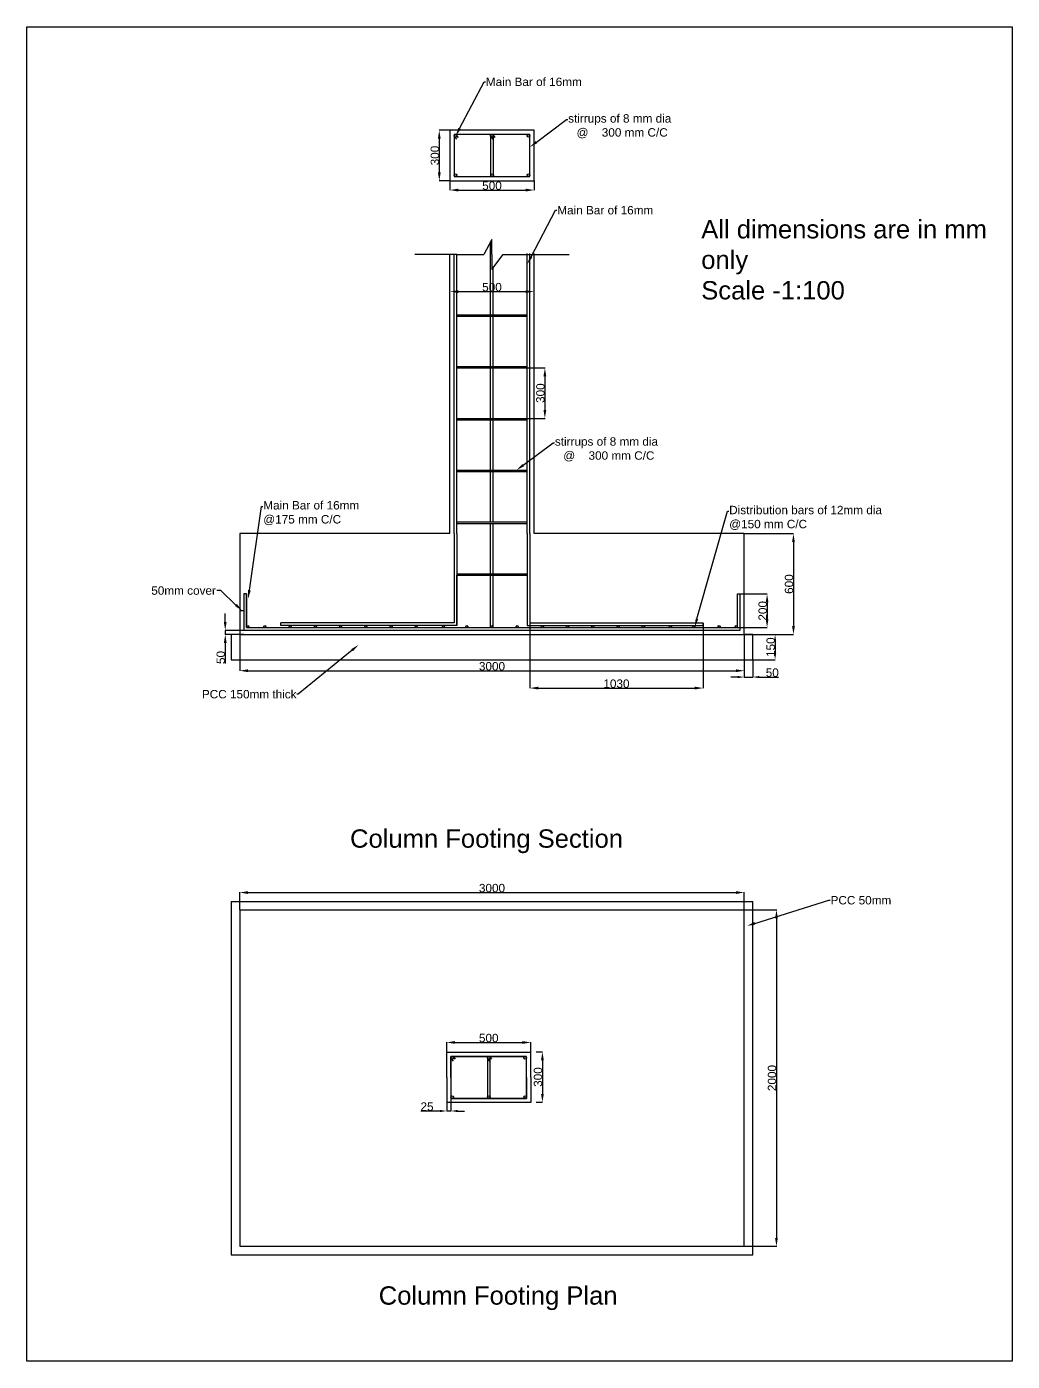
# Model space of a CAD drawing. Header units: millimetres. Extents: x 6235 to 48037, y -18077 to 8615.
# Drawn here: x 6235 to 12095, y 682 to 8615 of the extents above; entities that cross this region are included whole.
import ezdxf
from ezdxf import colors
from ezdxf.entities.mleader import LeaderData, LeaderLine
from ezdxf.math import Vec2, Vec3

# ---------------------------------------------------------------- set-up
doc = ezdxf.new("R2010")
doc.units = ezdxf.units.MM
doc.header["$LTSCALE"] = 0.25
doc.styles.get("Standard").update_dxf_attribs({"font": 'arial.ttf'})
doc.dimstyles.new('ISO-25', dxfattribs={"dimtxt": 2.5, "dimasz": 2.5, "dimexe": 1.25, "dimexo": 0.625, "dimtad": 1, "dimtxsty": 'Standard', "dimcen": 2.5, "dimadec": 0, "dimazin": 0, "dimtfac": 1, "dimtmove": 0, "dimatfit": 3, "dimfxl": 1, "dimarcsym": 0})

# ---------------------------------------------------------------- blocks, each defined once
blk = doc.blocks.new('*D1')
at = {"color": 0, "lineweight": -2, "transparency": 16777216}
for p, q in [((7501.8, 5001.5), (7501.8, 4785.8)), ((10501.8, 5001.5), (10501.8, 4785.8)), ((7551.8, 4787), (10451.8, 4787))]:
    blk.add_line(p, q, dxfattribs=at)
at = {"color": 0, "transparency": 16777216}
for points in [[(7551.8, 4795.4), (7551.8, 4778.7), (7501.8, 4787)], [(10451.8, 4795.4), (10451.8, 4778.7), (10501.8, 4787)]]:
    blk.add_solid(points, dxfattribs=at)
at = {"layer": 'Defpoints', "color": 0, "transparency": 16777216}
for p in [(7501.8, 5002.1), (10501.8, 5002.1), (10501.8, 4787)]:
    blk.add_point(p, dxfattribs=at)
at = {"color": 0, "transparency": 16777216, "insert": (9001.8, 4813.2), "char_height": 50, "attachment_point": 5}
blk.add_mtext('3000', dxfattribs=at)
blk = doc.blocks.new('*D2')
at = {"color": 0, "lineweight": -2, "transparency": 16777216}
for p, q in [((10502.4, 5602.1), (10795.4, 5602.1)), ((10794.2, 5552.1), (10794.2, 5052.1)), ((10502.4, 5002.1), (10795.4, 5002.1))]:
    blk.add_line(p, q, dxfattribs=at)
at = {"color": 0, "transparency": 16777216}
for points in [[(10785.9, 5552.1), (10802.5, 5552.1), (10794.2, 5602.1)], [(10785.9, 5052.1), (10802.5, 5052.1), (10794.2, 5002.1)]]:
    blk.add_solid(points, dxfattribs=at)
at = {"layer": 'Defpoints', "color": 0, "transparency": 16777216}
for p in [(10501.8, 5602.1), (10501.8, 5002.1), (10794.2, 5002.1)]:
    blk.add_point(p, dxfattribs=at)
at = {"color": 0, "transparency": 16777216, "insert": (10768, 5302.1), "char_height": 50, "attachment_point": 5, "rotation": 90}
blk.add_mtext('600', dxfattribs=at)
blk = doc.blocks.new('*D3')
at = {"color": 0, "lineweight": -2, "transparency": 16777216}
for p, q in [((9226.8, 5070.5), (9226.8, 4682.5)), ((10256.8, 5070.5), (10256.8, 4682.5)), ((9276.8, 4683.8), (10206.8, 4683.8))]:
    blk.add_line(p, q, dxfattribs=at)
at = {"color": 0, "transparency": 16777216}
for points in [[(9276.8, 4692.1), (9276.8, 4675.5), (9226.8, 4683.8)], [(10206.8, 4692.1), (10206.8, 4675.5), (10256.8, 4683.8)]]:
    blk.add_solid(points, dxfattribs=at)
at = {"layer": 'Defpoints', "color": 0, "transparency": 16777216}
for p in [(9226.8, 5071.1), (10256.8, 5071.1), (10256.8, 4683.8)]:
    blk.add_point(p, dxfattribs=at)
at = {"color": 0, "transparency": 16777216, "insert": (9741.8, 4710), "char_height": 50, "attachment_point": 5}
blk.add_mtext('1030', dxfattribs=at)
blk = doc.blocks.new('*D4')
at = {"color": 0, "lineweight": -2, "transparency": 16777216}
for p, q in [((10461.4, 5243.1), (10638.7, 5243.1)), ((10637.4, 5193.1), (10637.4, 5093.1)), ((10461.4, 5043.1), (10638.7, 5043.1))]:
    blk.add_line(p, q, dxfattribs=at)
at = {"color": 0, "transparency": 16777216}
for points in [[(10629.1, 5193.1), (10645.7, 5193.1), (10637.4, 5243.1)], [(10629.1, 5093.1), (10645.7, 5093.1), (10637.4, 5043.1)]]:
    blk.add_solid(points, dxfattribs=at)
at = {"layer": 'Defpoints', "color": 0, "transparency": 16777216}
for p in [(10460.8, 5243.1), (10460.8, 5043.1), (10637.4, 5043.1)]:
    blk.add_point(p, dxfattribs=at)
at = {"color": 0, "transparency": 16777216, "insert": (10611.3, 5143.1), "char_height": 50, "attachment_point": 5, "rotation": 90}
blk.add_mtext('200', dxfattribs=at)
blk = doc.blocks.new('*D5')
at = {"color": 0, "lineweight": -2, "transparency": 16777216}
for p, q in [((9211.4, 6587.1), (9317.5, 6587.1)), ((9316.3, 6537.1), (9316.3, 6337.1)), ((9211.4, 6287.1), (9317.5, 6287.1))]:
    blk.add_line(p, q, dxfattribs=at)
at = {"color": 0, "transparency": 16777216}
for points in [[(9307.9, 6537.1), (9324.6, 6537.1), (9316.3, 6587.1)], [(9307.9, 6337.1), (9324.6, 6337.1), (9316.3, 6287.1)]]:
    blk.add_solid(points, dxfattribs=at)
at = {"layer": 'Defpoints', "color": 0, "transparency": 16777216}
for p in [(9210.8, 6587.1), (9210.8, 6287.1), (9316.3, 6287.1)]:
    blk.add_point(p, dxfattribs=at)
at = {"color": 0, "transparency": 16777216, "insert": (9290.1, 6437.1), "char_height": 50, "attachment_point": 5, "rotation": 90}
blk.add_mtext('300', dxfattribs=at)
blk = doc.blocks.new('*D6')
at = {"color": 0, "lineweight": -2, "transparency": 16777216}
for p, q in [((8751.8, 7041.3), (8751.8, 7041.9)), ((8801.8, 7040.6), (9201.8, 7040.6)), ((9251.8, 7041.3), (9251.8, 7041.9))]:
    blk.add_line(p, q, dxfattribs=at)
at = {"color": 0, "transparency": 16777216}
for points in [[(8801.8, 7049), (8801.8, 7032.3), (8751.8, 7040.6)], [(9201.8, 7049), (9201.8, 7032.3), (9251.8, 7040.6)]]:
    blk.add_solid(points, dxfattribs=at)
at = {"layer": 'Defpoints', "color": 0, "transparency": 16777216}
for p in [(8751.8, 7040.6), (9251.8, 7040.6), (9251.8, 7040.6)]:
    blk.add_point(p, dxfattribs=at)
at = {"color": 0, "transparency": 16777216, "insert": (9001.8, 7066.8), "char_height": 50, "attachment_point": 5}
blk.add_mtext('500', dxfattribs=at)
blk = doc.blocks.new('*D7')
at = {"color": 0, "lineweight": -2, "transparency": 16777216}
for p, q in [((9264.4, 2521.7), (9302.9, 2521.7)), ((9301.6, 2471.7), (9301.6, 2271.7)), ((9264.4, 2221.7), (9302.9, 2221.7))]:
    blk.add_line(p, q, dxfattribs=at)
at = {"color": 0, "transparency": 16777216}
for points in [[(9293.3, 2471.7), (9309.9, 2471.7), (9301.6, 2521.7)], [(9293.3, 2271.7), (9309.9, 2271.7), (9301.6, 2221.7)]]:
    blk.add_solid(points, dxfattribs=at)
at = {"layer": 'Defpoints', "color": 0, "transparency": 16777216}
for p in [(9263.8, 2521.7), (9263.8, 2221.7), (9301.6, 2221.7)]:
    blk.add_point(p, dxfattribs=at)
at = {"color": 0, "transparency": 16777216, "insert": (9275.4, 2371.7), "char_height": 50, "attachment_point": 5, "rotation": 90}
blk.add_mtext('300', dxfattribs=at)
blk = doc.blocks.new('*D8')
at = {"color": 0, "lineweight": -2, "transparency": 16777216}
for p, q in [((8732.5, 2520.2), (8732.5, 2578.5)), ((8782.5, 2577.3), (9182.5, 2577.3)), ((9232.5, 2520.2), (9232.5, 2578.5))]:
    blk.add_line(p, q, dxfattribs=at)
at = {"color": 0, "transparency": 16777216}
for points in [[(8782.5, 2585.6), (8782.5, 2568.9), (8732.5, 2577.3)], [(9182.5, 2585.6), (9182.5, 2568.9), (9232.5, 2577.3)]]:
    blk.add_solid(points, dxfattribs=at)
at = {"layer": 'Defpoints', "color": 0, "transparency": 16777216}
for p in [(9232.5, 2577.3), (8732.5, 2519.6), (9232.5, 2519.6)]:
    blk.add_point(p, dxfattribs=at)
at = {"color": 0, "transparency": 16777216, "insert": (8982.5, 2603.4), "char_height": 50, "attachment_point": 5}
blk.add_mtext('500', dxfattribs=at)
blk = doc.blocks.new('*D9')
at = {"color": 0, "lineweight": -2, "transparency": 16777216}
for p, q in [((10502.4, 3365.8), (10694.4, 3365.8)), ((10693.1, 3315.8), (10693.1, 1415.8)), ((10502.4, 1365.8), (10694.4, 1365.8))]:
    blk.add_line(p, q, dxfattribs=at)
at = {"color": 0, "transparency": 16777216}
for points in [[(10684.8, 3315.8), (10701.5, 3315.8), (10693.1, 3365.8)], [(10684.8, 1415.8), (10701.5, 1415.8), (10693.1, 1365.8)]]:
    blk.add_solid(points, dxfattribs=at)
at = {"layer": 'Defpoints', "color": 0, "transparency": 16777216}
for p in [(10501.8, 3365.8), (10501.8, 1365.8), (10693.1, 1365.8)]:
    blk.add_point(p, dxfattribs=at)
at = {"color": 0, "transparency": 16777216, "insert": (10667, 2365.8), "char_height": 50, "attachment_point": 5, "rotation": 90}
blk.add_mtext('2000', dxfattribs=at)
blk = doc.blocks.new('*D23')
at = {"color": 0, "lineweight": -2, "transparency": 16777216}
for p, q in [((7501.8, 3366.4), (7501.8, 3469.7)), ((7551.8, 3468.5), (10451.8, 3468.5)), ((10501.8, 3366.4), (10501.8, 3469.7))]:
    blk.add_line(p, q, dxfattribs=at)
at = {"color": 0, "transparency": 16777216}
for points in [[(7551.8, 3476.8), (7551.8, 3460.1), (7501.8, 3468.5)], [(10451.8, 3476.8), (10451.8, 3460.1), (10501.8, 3468.5)]]:
    blk.add_solid(points, dxfattribs=at)
at = {"layer": 'Defpoints', "color": 0, "transparency": 16777216}
for p in [(10501.8, 3468.5), (7501.8, 3365.8), (10501.8, 3365.8)]:
    blk.add_point(p, dxfattribs=at)
at = {"color": 0, "transparency": 16777216, "insert": (9001.8, 3494.6), "char_height": 50, "attachment_point": 5}
blk.add_mtext('3000', dxfattribs=at)
blk = doc.blocks.new('*D42')
at = {"color": 0, "lineweight": -2, "transparency": 16777216}
for p, q in [((8751.8, 7698.8), (8751.8, 7642.9)), ((9251.8, 7698.8), (9251.8, 7642.9)), ((8801.8, 7644.1), (9201.8, 7644.1))]:
    blk.add_line(p, q, dxfattribs=at)
at = {"color": 0, "transparency": 16777216}
for points in [[(8801.8, 7652.5), (8801.8, 7635.8), (8751.8, 7644.1)], [(9201.8, 7652.5), (9201.8, 7635.8), (9251.8, 7644.1)]]:
    blk.add_solid(points, dxfattribs=at)
at = {"layer": 'Defpoints', "color": 0, "transparency": 16777216}
for p in [(8751.8, 7699.4), (9251.8, 7699.4), (9251.8, 7644.1)]:
    blk.add_point(p, dxfattribs=at)
at = {"color": 0, "transparency": 16777216, "insert": (9001.8, 7670.3), "char_height": 50, "attachment_point": 5}
blk.add_mtext('500', dxfattribs=at)
blk = doc.blocks.new('*D43')
at = {"color": 0, "lineweight": -2, "transparency": 16777216}
for p, q in [((8751.1, 7999.4), (8687.3, 7999.4)), ((8688.5, 7949.4), (8688.5, 7749.4)), ((8751.1, 7699.4), (8687.3, 7699.4))]:
    blk.add_line(p, q, dxfattribs=at)
at = {"color": 0, "transparency": 16777216}
for points in [[(8680.2, 7949.4), (8696.8, 7949.4), (8688.5, 7999.4)], [(8680.2, 7749.4), (8696.8, 7749.4), (8688.5, 7699.4)]]:
    blk.add_solid(points, dxfattribs=at)
at = {"layer": 'Defpoints', "color": 0, "transparency": 16777216}
for p in [(8751.8, 7999.4), (8688.5, 7699.4), (8751.8, 7699.4)]:
    blk.add_point(p, dxfattribs=at)
at = {"color": 0, "transparency": 16777216, "insert": (8662.3, 7849.4), "char_height": 50, "attachment_point": 5, "rotation": 90}
blk.add_mtext('300', dxfattribs=at)
blk = doc.blocks.new('*D45')
at = {"color": 0, "lineweight": -2, "transparency": 16777216}
for p, q in [((10501.8, 4851.5), (10501.8, 4748.1)), ((10551.8, 4851.5), (10551.8, 4748.1)), ((10461.8, 4749.4), (10421.8, 4749.4)), ((10501.8, 4749.4), (10551.8, 4749.4)), ((10591.8, 4749.4), (10704.5, 4749.4))]:
    blk.add_line(p, q, dxfattribs=at)
at = {"color": 0, "transparency": 16777216}
for points in [[(10461.8, 4756.1), (10461.8, 4742.7), (10501.8, 4749.4)], [(10591.8, 4756.1), (10591.8, 4742.7), (10551.8, 4749.4)]]:
    blk.add_solid(points, dxfattribs=at)
at = {"layer": 'Defpoints', "color": 0, "transparency": 16777216}
for p in [(10501.8, 4852.1), (10551.8, 4852.1), (10551.8, 4749.4)]:
    blk.add_point(p, dxfattribs=at)
at = {"color": 0, "transparency": 16777216, "insert": (10668.1, 4775.5), "char_height": 50, "attachment_point": 5}
blk.add_mtext('50', dxfattribs=at)
blk = doc.blocks.new('*D46')
at = {"color": 0, "lineweight": -2, "transparency": 16777216}
for p, q in [((10552.4, 5002.1), (10686.4, 5002.1)), ((10685.1, 4962.1), (10685.1, 4892.1)), ((10552.4, 4852.1), (10686.4, 4852.1))]:
    blk.add_line(p, q, dxfattribs=at)
at = {"color": 0, "transparency": 16777216}
for points in [[(10678.5, 4962.1), (10691.8, 4962.1), (10685.1, 5002.1)], [(10678.5, 4892.1), (10691.8, 4892.1), (10685.1, 4852.1)]]:
    blk.add_solid(points, dxfattribs=at)
at = {"layer": 'Defpoints', "color": 0, "transparency": 16777216}
for p in [(10551.8, 5002.1), (10551.8, 4852.1), (10685.1, 4852.1)]:
    blk.add_point(p, dxfattribs=at)
at = {"color": 0, "transparency": 16777216, "insert": (10659, 4927.1), "char_height": 50, "attachment_point": 5, "rotation": 90}
blk.add_mtext('150', dxfattribs=at)
blk = doc.blocks.new('*D47')
at = {"color": 0, "lineweight": -2, "transparency": 16777216}
for p, q in [((8732.5, 2244), (8732.5, 2168.5)), ((8757.5, 2244), (8757.5, 2168.5)), ((8692.5, 2169.8), (8578.4, 2169.8)), ((8757.5, 2169.8), (8732.5, 2169.8)), ((8797.5, 2169.8), (8837.5, 2169.8))]:
    blk.add_line(p, q, dxfattribs=at)
at = {"color": 0, "transparency": 16777216}
for points in [[(8692.5, 2176.4), (8692.5, 2163.1), (8732.5, 2169.8)], [(8797.5, 2176.4), (8797.5, 2163.1), (8757.5, 2169.8)]]:
    blk.add_solid(points, dxfattribs=at)
at = {"layer": 'Defpoints', "color": 0, "transparency": 16777216}
for p in [(8732.5, 2244.6), (8757.5, 2244.6), (8732.5, 2169.8)]:
    blk.add_point(p, dxfattribs=at)
at = {"color": 0, "transparency": 16777216, "insert": (8615.5, 2195.9), "char_height": 50, "attachment_point": 5}
blk.add_mtext('25', dxfattribs=at)
blk = doc.blocks.new('*D48')
at = {"color": 0, "lineweight": -2, "transparency": 16777216}
for p, q in [((7415.9, 5077.1), (7415.9, 5127.1)), ((7526.1, 5027.1), (7414.6, 5027.1)), ((7526.1, 5002.1), (7414.6, 5002.1)), ((7415.9, 5027.1), (7415.9, 5002.1)), ((7415.9, 4952.1), (7415.9, 4829.4))]:
    blk.add_line(p, q, dxfattribs=at)
at = {"color": 0, "transparency": 16777216}
for points in [[(7407.5, 5077.1), (7424.2, 5077.1), (7415.9, 5027.1)], [(7407.5, 4952.1), (7424.2, 4952.1), (7415.9, 5002.1)]]:
    blk.add_solid(points, dxfattribs=at)
at = {"layer": 'Defpoints', "color": 0, "transparency": 16777216}
for p in [(7415.9, 5002.1), (7526.8, 5027.1), (7526.8, 5002.1)]:
    blk.add_point(p, dxfattribs=at)
at = {"color": 0, "transparency": 16777216, "insert": (7389.7, 4865.8), "char_height": 50, "attachment_point": 5, "rotation": 90}
blk.add_mtext('50', dxfattribs=at)

msp = doc.modelspace()

# ---------------------------------------------------------------- hatches: boundary and pattern name
h = msp.add_hatch(color=256)
h.dxf.hatch_style = 1
h.paths.add_polyline_path([(8792.819, 7965.997, 1), (8776.819, 7965.997, 0.12496913), (8777.788, 7962.181), (8779.275, 7960.23, 0.66108243)])
h.paths.add_polyline_path([(9009.654, 7966.191, 1), (8993.654, 7966.191, 0.12496913), (8994.623, 7962.375), (8996.109, 7960.424, 0.66108243)])
h.paths.add_polyline_path([(9226.596, 7965.953, 1), (9210.596, 7965.953, 1)])
h.paths.add_polyline_path([(9210.488, 7732.651, 1), (9226.488, 7732.651, 1)])
h.paths.add_polyline_path([(8994.098, 7732.735, 0.97824943), (9010.09, 7732.383), (9010.09, 7733.086, 0.97824943)])
h.paths.add_polyline_path([(8792.651, 7732.563, 0.92133373), (8776.758, 7733.867), (8776.758, 7731.26, 0.92133373)])
h = msp.add_hatch(color=256)
h.dxf.hatch_style = 1
h.paths.add_polyline_path([(7555.568, 5049.148, 1), (7543.568, 5049.148, 1)])
h.paths.add_polyline_path([(7645.602, 5049.148, 1), (7657.602, 5049.148, 1)])
h.paths.add_polyline_path([(7795.602, 5049.148, 1), (7807.602, 5049.148, 1)])
h.paths.add_polyline_path([(7957.602, 5049.148, 1), (7945.602, 5049.148, 1)])
h.paths.add_polyline_path([(8107.602, 5049.148, 1), (8095.602, 5049.148, 1)])
h.paths.add_polyline_path([(8257.602, 5049.148, 1), (8245.602, 5049.148, 1)])
h.paths.add_polyline_path([(8407.602, 5049.148, 1), (8395.602, 5049.148, 1)])
h.paths.add_polyline_path([(8545.602, 5049.148, 1), (8557.602, 5049.148, 1)])
h.paths.add_polyline_path([(8707.035, 5049.148, 1), (8719.035, 5049.148, 1)])
h.paths.add_polyline_path([(8845.602, 5049.148, 1), (8857.602, 5049.148, 1)])
h.paths.add_polyline_path([(9007.602, 5049.148, 1), (8995.602, 5049.148, 1)])
h.paths.add_polyline_path([(9157.602, 5049.148, 1), (9145.602, 5049.148, 1)])
h.paths.add_polyline_path([(9295.602, 5049.148, 1), (9307.602, 5049.148, 1)])
h = msp.add_hatch(color=256)
h.dxf.hatch_style = 1
h.paths.add_polyline_path([(9445.602, 5049.148, 1), (9457.602, 5049.148, 1)])
h.paths.add_polyline_path([(9607.602, 5049.148, 1), (9595.602, 5049.148, 1)])
h.paths.add_polyline_path([(9757.602, 5049.148, 1), (9745.602, 5049.148, 1)])
h.paths.add_polyline_path([(9895.602, 5049.148, 1), (9907.602, 5049.148, 1)])
h.paths.add_polyline_path([(10069.035, 5049.148, 1), (10057.035, 5049.148, 1)])
h.paths.add_polyline_path([(10207.602, 5049.148, 1), (10195.602, 5049.148, 1)])
h.paths.add_polyline_path([(10345.602, 5049.148, 1), (10357.602, 5049.148, 1)])
h.paths.add_polyline_path([(10448.476, 5049.148, 1), (10460.476, 5049.148, 1)])
h = msp.add_hatch(color=256)
h.dxf.hatch_style = 1
h.paths.add_polyline_path([(8773.589, 2486.17, 1), (8757.589, 2486.17, 0.12496913), (8758.558, 2482.354), (8760.044, 2480.403, 0.66108243)])
h.paths.add_polyline_path([(8990.423, 2486.365, 1), (8974.423, 2486.365, 0.12496913), (8975.392, 2482.548), (8976.879, 2480.597, 0.66108243)])
h.paths.add_polyline_path([(9207.365, 2486.126, 1), (9191.365, 2486.126, 1)])
h.paths.add_polyline_path([(9191.257, 2252.824, 1), (9207.257, 2252.824, 1)])
h.paths.add_polyline_path([(8974.867, 2252.908, 0.97824943), (8990.859, 2252.556), (8990.859, 2253.259, 0.97824943)])
h.paths.add_polyline_path([(8773.42, 2252.736, 0.92133373), (8757.527, 2254.04), (8757.527, 2251.433, 0.92133373)])

# ---------------------------------------------------------------- linework, layer by layer
for p, q in [((9251.758, 7999.425), (8751.758, 7999.425)), ((8751.758, 7999.425), (8751.758, 7699.425)), ((9226.758, 7974.425), (8776.758, 7974.425)), ((8776.758, 7974.425), (8776.758, 7724.425)), ((8779.275, 7960.23), (8776.758, 7963.533)), ((8776.758, 7963.533), (8782.055, 7956.582)), ((8782.055, 7956.582), (8789.914, 7946.27)), ((8788.401, 7974.498), (8793.698, 7967.548)), ((8793.698, 7967.548), (8801.557, 7957.235)), ((8993.592, 7963.727), (8998.889, 7956.777)), ((8993.654, 7966.232), (8993.654, 7974.425)), ((8993.654, 7974.425), (8993.654, 7724.425)), ((8998.889, 7956.777), (9006.748, 7946.464)), ((9005.439, 7974.425), (9010.532, 7967.742)), ((9010.09, 7724.425), (9010.09, 7974.425)), ((9010.532, 7967.742), (9018.391, 7957.43)), ((9226.758, 7724.425), (9226.758, 7974.425)), ((9251.758, 7699.425), (9251.758, 7999.425)), ((8751.758, 7699.425), (9251.758, 7699.425)), ((8776.758, 7724.425), (9226.758, 7724.425)), ((9010.09, 7733.086), (9010.09, 7724.425)), ((9001.758, 7351.184), (8953.478, 7261.184)), ((8993.719, 6903.15), (8993.782, 7336.316)), ((9001.758, 7261.184), (9001.758, 7351.184)), ((8792.758, 7261.184), (8542.758, 7261.184)), ((8751.758, 5602.15), (8751.758, 7261.184)), ((8776.758, 5602.15), (8776.758, 7261.184)), ((8792.758, 5602.15), (8792.758, 7261.184)), ((8792.758, 7261.184), (8953.478, 7261.184)), ((9001.758, 7261.184), (9001.758, 7171.184)), ((9001.758, 7171.184), (9067.934, 7261.184)), ((9067.934, 7261.184), (9210.758, 7261.184)), ((9210.758, 5602.15), (9210.758, 7266.828)), ((9210.758, 7261.184), (9461.585, 7261.184)), ((9226.758, 5602.15), (9226.758, 7266.828)), ((9251.758, 5602.15), (9251.758, 7266.828)), ((9009.719, 6903.15), (9009.76, 7182.066)), ((9009.758, 7171.183), (9009.758, 7182.064)), ((8792.758, 6903.15), (9210.758, 6903.15)), ((8792.758, 6895.15), (9210.758, 6895.15)), ((8993.673, 6595.15), (8993.718, 6895.15)), ((9009.673, 6595.15), (9009.718, 6895.15)), ((8792.758, 6595.15), (9210.758, 6595.15)), ((8792.758, 6587.15), (9210.758, 6587.15)), ((8993.628, 6287.15), (8993.672, 6587.15)), ((9009.628, 6287.15), (9009.672, 6587.15)), ((8792.758, 6287.15), (9210.758, 6287.15)), ((8792.758, 6279.15), (9210.758, 6279.15)), ((8993.583, 5979.15), (8993.627, 6279.15)), ((9009.583, 5979.15), (9009.627, 6279.15)), ((8792.758, 5979.15), (9210.758, 5979.15)), ((8792.758, 5971.15), (9210.758, 5971.15)), ((8993.537, 5671.15), (8993.582, 5971.15)), ((9009.537, 5671.15), (9009.582, 5971.15)), ((8792.758, 5671.15), (9210.758, 5671.15)), ((8792.758, 5663.15), (9210.758, 5663.15)), ((8993.492, 5363.15), (8993.536, 5663.15)), ((9009.492, 5363.15), (9009.536, 5663.15)), ((7501.758, 5602.15), (7501.758, 5002.15)), ((8751.758, 5602.15), (7501.758, 5602.15)), ((8776.758, 5602.15), (8776.758, 5071.15)), ((8792.758, 5602.15), (8792.758, 5055.15)), ((9210.758, 5602.15), (9210.758, 5055.15)), ((9226.758, 5602.15), (9226.758, 5071.15)), ((10501.758, 5602.15), (9251.758, 5602.15)), ((10501.758, 5002.15), (10501.758, 5602.15)), ((8792.758, 5363.15), (9210.758, 5363.15)), ((8792.758, 5055.15), (8792.758, 5355.15)), ((8792.758, 5355.15), (8792.758, 5355.15)), ((8792.758, 5355.15), (9210.758, 5355.15)), ((8993.445, 5043.151), (8993.491, 5355.15)), ((9009.445, 5043.149), (9009.491, 5355.15)), ((7526.758, 5243.15), (7526.758, 5027.15)), ((7542.758, 5243.15), (7526.758, 5243.15)), ((7542.758, 5243.15), (7542.758, 5043.15)), ((7542.758, 5043.15), (7542.758, 5243.15)), ((10460.758, 5043.15), (10460.758, 5243.15)), ((10460.758, 5043.15), (10460.758, 5243.15)), ((10460.758, 5243.15), (10476.758, 5243.15)), ((10476.758, 5027.15), (10476.758, 5243.15)), ((7526.758, 5142.869), (7501.758, 5142.869)), ((7501.758, 5002.15), (7451.758, 5002.15)), ((7451.758, 5002.15), (7451.758, 4852.15)), ((7501.758, 5002.15), (10501.758, 5002.15)), ((7526.758, 5027.15), (10476.758, 5027.15)), ((7542.758, 5043.15), (10460.758, 5043.15)), ((8776.758, 5071.15), (7746.758, 5071.15)), ((7746.758, 5055.15), (7746.758, 5071.15)), ((8792.758, 5055.15), (7746.758, 5055.15)), ((9210.758, 5055.15), (10256.758, 5055.15)), ((9226.758, 5071.15), (10256.758, 5071.15)), ((10256.758, 5055.15), (10256.758, 5071.15)), ((10551.758, 5002.15), (10501.758, 5002.15)), ((10551.758, 4852.15), (10551.758, 5002.15)), ((10551.758, 5002.15), (10551.758, 5002.15)), ((7451.758, 4852.15), (10551.758, 4852.15)), ((7451.758, 3415.752), (7451.758, 1315.752)), ((7451.758, 3415.752), (10551.758, 3415.752)), ((10551.758, 1315.752), (10551.758, 3415.752)), ((7501.758, 3365.752), (7501.758, 1365.752)), ((7501.758, 3365.752), (10501.758, 3365.752)), ((10501.758, 1365.752), (10501.758, 3365.752)), ((8732.527, 2369.598), (8732.527, 2519.598)), ((8732.527, 2519.598), (9232.527, 2519.598)), ((8757.527, 2494.598), (9207.527, 2494.598)), ((8757.527, 2369.598), (8757.527, 2494.598)), ((9207.527, 2494.598), (8757.527, 2494.598)), ((8757.527, 2494.598), (8757.527, 2244.598)), ((8760.044, 2480.403), (8757.527, 2483.706)), ((8757.527, 2483.706), (8762.824, 2476.755)), ((8762.824, 2476.755), (8770.683, 2466.443)), ((8769.17, 2494.671), (8774.467, 2487.721)), ((8774.467, 2487.721), (8782.326, 2477.408)), ((8974.362, 2483.9), (8979.658, 2476.95)), ((8974.423, 2486.405), (8974.423, 2494.598)), ((8974.423, 2494.598), (8974.423, 2244.598)), ((8979.658, 2476.95), (8987.518, 2466.637)), ((8986.208, 2494.598), (8991.301, 2487.916)), ((8990.859, 2244.598), (8990.859, 2494.598)), ((8991.301, 2487.916), (8999.16, 2477.603)), ((9207.527, 2369.598), (9207.527, 2494.598)), ((9207.527, 2244.598), (9207.527, 2494.598)), ((9232.527, 2369.598), (9232.527, 2519.598)), ((8732.527, 2369.598), (8732.527, 2219.598)), ((8757.527, 2369.598), (8757.527, 2244.598)), ((9207.527, 2369.598), (9207.527, 2244.598)), ((9232.527, 2369.598), (9232.527, 2219.598)), ((9207.527, 2244.598), (8757.527, 2244.598)), ((8757.527, 2244.598), (9207.527, 2244.598)), ((8990.859, 2253.259), (8990.859, 2244.598)), ((9232.527, 2219.598), (8732.527, 2219.598)), ((7501.758, 1365.752), (10501.758, 1365.752)), ((7451.758, 1315.752), (10551.758, 1315.752))]:
    msp.add_line(p, q)
msp.add_lwpolyline([(6235.349, 8615.408), (12095.419, 8615.408), (12095.419, 681.905), (6235.349, 681.905)], close=True)
for centre, radius in [((8784.819, 7965.997), 8), ((9001.654, 7966.191), 8), ((9218.596, 7965.953), 8), ((8784.651, 7732.563), 8), ((9002.098, 7732.735), 8), ((9218.488, 7732.651), 8), ((7549.568, 5049.148), 6), ((7651.602, 5049.148), 6), ((7651.602, 5049.148), 6), ((7801.602, 5049.148), 6), ((7951.602, 5049.148), 6), ((8101.602, 5049.148), 6), ((8251.602, 5049.148), 6), ((8401.602, 5049.148), 6), ((8551.602, 5049.148), 6), ((8713.035, 5049.148), 6), ((8851.602, 5049.148), 6), ((9001.602, 5049.148), 6), ((9151.602, 5049.148), 6), ((9151.602, 5049.148), 6), ((9301.602, 5049.148), 6), ((9451.602, 5049.148), 6), ((9601.602, 5049.148), 6), ((9751.602, 5049.148), 6), ((9901.602, 5049.148), 6), ((10063.035, 5049.148), 6), ((10201.602, 5049.148), 6), ((10351.602, 5049.148), 6), ((10454.476, 5049.148), 6), ((8765.589, 2486.17), 8), ((8982.423, 2486.365), 8), ((9199.365, 2486.126), 8), ((8765.42, 2252.736), 8), ((8982.867, 2252.908), 8), ((9199.257, 2252.824), 8)]:
    msp.add_circle(centre, radius)

# ---------------------------------------------------------------- texts
at = {"char_height": 108.85729, "attachment_point": 1}
for s, insert in [('All dimensions are in mm only \\PScale -1:100', (10246.005, 7465.814)), ('Column Footing Section', (8157.901, 3843.836)), ('Column Footing Plan', (8328.403, 1127.482))]:
    msp.add_mtext_dynamic_manual_height_columns(s, width=1863.95127, gutter_width=27.214, heights=[0], dxfattribs=dict(at, insert=insert))

# ---------------------------------------------------------------- dimensions: what is measured, and where the dimension line sits
for base, p1, p2, angle, override, picture, middle in [((8688.516, 7699.425), (8751.758, 7999.425), (8751.758, 7699.425), 90, {"dimtxt": 50, "dimasz": 50}, '*D43', (8662.345, 7849.425)), ((9251.758, 7040.631), (8751.758, 7040.631), (9251.758, 7040.631), 180, {"dimtxt": 50, "dimasz": 50}, '*D6', (9001.758, 7066.785)), ((9316.26, 6287.15), (9210.758, 6587.15), (9210.758, 6287.15), 90, {"dimtxt": 50, "dimasz": 50}, '*D5', (9290.089, 6437.15)), ((10637.416, 5043.15), (10460.758, 5243.15), (10460.758, 5043.15), 90, {"dimtxt": 50, "dimasz": 50}, '*D4', (10611.262, 5143.15)), ((10685.13, 4852.15), (10551.758, 5002.15), (10551.758, 4852.15), 90, {"dimtxt": 50, "dimasz": 40}, '*D46', (10658.976, 4927.15)), ((10693.126, 1365.752), (10501.758, 3365.752), (10501.758, 1365.752), 90, {"dimtxt": 50, "dimasz": 50}, '*D9', (10666.973, 2365.752)), ((9301.603, 2221.681), (9263.791, 2521.681), (9263.791, 2221.681), 90, {"dimtxt": 50, "dimasz": 50}, '*D7', (9275.433, 2371.681))]:
    dim = msp.add_linear_dim(base=base, p1=p1, p2=p2, angle=angle, dimstyle='ISO-25', override=override)
    dim.commit()
    dim.dimension.update_dxf_attribs({"geometry": picture, "text_midpoint": middle})
for base, p1, p2, override, picture, middle in [((9251.758, 7644.148), (8751.758, 7699.425), (9251.758, 7699.425), {"dimtxt": 50, "dimasz": 50}, '*D42', (9001.758, 7670.302)), ((10551.758, 4749.387), (10501.758, 4852.15), (10551.758, 4852.15), {"dimtxt": 50, "dimasz": 40}, '*D45', (10668.11, 4775.541)), ((10501.758, 3468.454), (7501.758, 3365.752), (10501.758, 3365.752), {"dimtxt": 50, "dimasz": 50}, '*D23', (9001.758, 3494.624)), ((9232.527, 2577.283), (8732.527, 2519.598), (9232.527, 2519.598), {"dimtxt": 50, "dimasz": 50}, '*D8', (8982.527, 2603.436)), ((8732.527, 2169.779), (8757.527, 2244.598), (8732.527, 2244.598), {"dimtxt": 50, "dimasz": 40}, '*D47', (8615.477, 2195.933))]:
    dim = msp.add_linear_dim(base=base, p1=p1, p2=p2, dimstyle='ISO-25', override=override)
    dim.commit()
    dim.dimension.update_dxf_attribs({"geometry": picture, "text_midpoint": middle})
dim = msp.add_linear_dim(base=(10794.189, 5002.15), p1=(10501.758, 5602.15), p2=(10501.758, 5002.15), angle=90, dimstyle='ISO-25', override={"dimtxt": 50, "dimasz": 50})
dim.commit()
dim.dimension.update_dxf_attribs({"geometry": '*D2', "text_midpoint": (10794.189, 5302.15), "dimtype": 160})
dim = msp.add_linear_dim(base=(7415.86, 5002.15), p1=(7526.758, 5027.15), p2=(7526.758, 5002.15), angle=90, text='50', dimstyle='ISO-25', override={"dimtxt": 50, "dimasz": 50})
dim.commit()
dim.dimension.update_dxf_attribs({"geometry": '*D48', "text_midpoint": (7389.707, 4865.798)})
for base, p1, p2, picture, middle in [((10501.758, 4787.026), (7501.758, 5002.15), (10501.758, 5002.15), '*D1', (9001.758, 4787.026)), ((10256.758, 4683.795), (9226.758, 5071.15), (10256.758, 5071.15), '*D3', (9741.758, 4683.795))]:
    dim = msp.add_linear_dim(base=base, p1=p1, p2=p2, dimstyle='ISO-25', override={"dimtxt": 50, "dimasz": 50})
    dim.commit()
    dim.dimension.update_dxf_attribs({"geometry": picture, "text_midpoint": middle, "dimtype": 160})

# ---------------------------------------------------------------- leaders
ml = msp.add_multileader_mtext('Standard')
ml.set_content('Main Bar of 16mm ', color=256)
ml.set_leader_properties()
ml.build(insert=Vec2(0, 0))
ml.multileader.update_dxf_attribs({"arrow_head_size": 50})
ctx = ml.context
ctx.base_point, ctx.char_height, ctx.arrow_head_size, ctx.plane_origin = Vec3(8963.267, 8287.206), 50, 50, Vec3(8785.862, 7965.997)
notes = []
notes.append((ctx, [(0, (1, 1, 0), (8955.267, 8287.206), (1, 0), 8, [(0, [(8785.862, 7965.997)], 0, [])])]))
ctx.mtext.insert, ctx.mtext.flow_direction = Vec3(8965.267, 8312.632), 5
ml = msp.add_multileader_mtext('Standard')
ml.set_content('stirrups of 8 mm dia \\P\\pxi-3,l4,t4;@^I300 mm C/C', color=256)
ml.set_leader_properties()
ml.build(insert=Vec2(0, 0))
ml.multileader.update_dxf_attribs({"arrow_head_size": 50})
ctx = ml.context
ctx.base_point, ctx.char_height, ctx.arrow_head_size, ctx.plane_origin = Vec3(9452.642, 8062.874), 50, 50, Vec3(9226.758, 7899.801)
notes.append((ctx, [(0, (1, 1, 0), (9444.642, 8062.874), (1, 0), 8, [(0, [(9226.758, 7899.801)], 0, [])])]))
ctx.mtext.insert, ctx.mtext.flow_direction = Vec3(9454.642, 8095.224), 5
ml = msp.add_multileader_mtext('Standard')
ml.set_content('Main Bar of 16mm ', color=256)
ml.set_leader_properties()
ml.build(insert=Vec2(0, 0))
ml.multileader.update_dxf_attribs({"arrow_head_size": 50})
ctx = ml.context
ctx.base_point, ctx.char_height, ctx.arrow_head_size, ctx.plane_origin = Vec3(9388.163, 7524.219), 50, 50, Vec3(9210.758, 7203.011)
notes.append((ctx, [(0, (1, 1, 0), (9380.163, 7524.219), (1, 0), 8, [(0, [(9210.758, 7203.011)], 0, [])])]))
ctx.mtext.insert, ctx.mtext.flow_direction = Vec3(9390.163, 7549.646), 5
ml = msp.add_multileader_mtext('Standard')
ml.set_content('stirrups of 8 mm dia \\P\\pxi-3,l4,t4;@^I300 mm C/C', color=256)
ml.set_leader_properties()
ml.build(insert=Vec2(0, 0))
ml.multileader.update_dxf_attribs({"arrow_head_size": 50})
ctx = ml.context
ctx.base_point, ctx.char_height, ctx.arrow_head_size, ctx.plane_origin = Vec3(9373.74, 6142.222), 50, 50, Vec3(9147.857, 5979.15)
notes.append((ctx, [(0, (1, 1, 0), (9365.74, 6142.222), (1, 0), 8, [(0, [(9147.857, 5979.15)], 0, [])])]))
ctx.mtext.insert, ctx.mtext.flow_direction = Vec3(9375.74, 6174.572), 5
ml = msp.add_multileader_mtext('Standard')
ml.set_content('Main Bar of 16mm \\P@175 mm C/C', color=256)
ml.set_leader_properties()
ml.build(insert=Vec2(0, 0))
ml.multileader.update_dxf_attribs({"arrow_head_size": 50})
ctx = ml.context
ctx.base_point, ctx.char_height, ctx.arrow_head_size, ctx.plane_origin = Vec3(7639.919, 5763.167), 50, 50, Vec3(7552.274, 5216.101)
notes.append((ctx, [(0, (1, 1, 0), (7631.919, 5763.167), (1, 0), 8, [(0, [(7552.274, 5216.101)], 0, [])])]))
ctx.mtext.insert, ctx.mtext.flow_direction = Vec3(7641.919, 5795.517), 5
ml = msp.add_multileader_mtext('Standard')
ml.set_content('Distribution bars of 12mm dia \\P@150 mm C/C', color=256)
ml.set_leader_properties()
ml.build(insert=Vec2(0, 0))
ml.multileader.update_dxf_attribs({"arrow_head_size": 50})
ctx = ml.context
ctx.base_point, ctx.char_height, ctx.arrow_head_size, ctx.plane_origin = Vec3(10410.056, 5734.886), 50, 50, Vec3(10206.98, 5046.488)
notes.append((ctx, [(0, (1, 1, 0), (10402.056, 5734.886), (1, 0), 8, [(0, [(10206.98, 5046.488)], 0, [])])]))
ctx.mtext.insert, ctx.mtext.flow_direction = Vec3(10412.056, 5767.236), 5
ml = msp.add_multileader_mtext('Standard')
ml.set_content('50mm cover', color=256)
ml.set_leader_properties()
ml.build(insert=Vec2(0, 0))
ml.multileader.update_dxf_attribs({"arrow_head_size": 50})
ctx = ml.context
ctx.base_point, ctx.char_height, ctx.arrow_head_size, ctx.landing_gap_size, ctx.plane_origin = Vec3(6972.318, 5263.144), 50, 50, 5.727, Vec3(7516.189, 5143.383)
ctx.text_align_type = 2
notes.append((ctx, [(0, (1, 1, 0), (7389.011, 5263.144), (-1, 0), 22.907, [(0, [(7516.189, 5143.383)], 0, [])])]))
ctx.mtext.insert, ctx.mtext.alignment, ctx.mtext.flow_direction = Vec3(7360.378, 5288.57), 3, 5
ml = msp.add_multileader_mtext('Standard')
ml.set_content('PCC 150mm thick', color=256)
ml.set_leader_properties()
ml.build(insert=Vec2(0, 0))
ml.multileader.update_dxf_attribs({"arrow_head_size": 50})
ctx = ml.context
ctx.base_point, ctx.char_height, ctx.arrow_head_size, ctx.plane_origin = Vec3(7280.679, 4647.158), 50, 50, Vec3(8208.699, 4940.869)
ctx.text_align_type = 2
notes.append((ctx, [(0, (1, 1, 0), (7849.841, 4647.158), (-1, 0), 8, [(0, [(8208.699, 4940.869)], 0, [])])]))
ctx.mtext.insert, ctx.mtext.alignment, ctx.mtext.flow_direction = Vec3(7839.841, 4672.584), 3, 5
ml = msp.add_multileader_mtext('Standard')
ml.set_content('PCC 50mm', color=256)
ml.set_leader_properties()
ml.build(insert=Vec2(0, 0))
ml.multileader.update_dxf_attribs({"arrow_head_size": 50})
ctx = ml.context
ctx.base_point, ctx.char_height, ctx.arrow_head_size, ctx.plane_origin = Vec3(11012.942, 3422.365), 50, 50, Vec3(10516.786, 3270.385)
notes.append((ctx, [(0, (1, 1, 0), (11004.942, 3422.365), (1, 0), 8, [(0, [(10516.786, 3270.385)], 0, [])])]))
ctx.mtext.insert, ctx.mtext.flow_direction = Vec3(11014.942, 3447.791), 5
for ctx, leaders in notes:
    for number, flags, end, landing, length, lines in leaders:
        leader = LeaderData()
        leader.index, (leader.has_last_leader_line, leader.has_dogleg_vector, leader.attachment_direction) = number, flags
        leader.last_leader_point, leader.dogleg_vector, leader.dogleg_length = Vec3(end), Vec3(landing), length
        for number, points, colour, breaks in lines:
            line = LeaderLine()
            line.index, line.vertices, line.color, line.breaks = number, Vec3.list(points), colors.encode_raw_color(colour), breaks
            leader.lines.append(line)
        ctx.leaders.append(leader)

doc.saveas('drawing.dxf')
